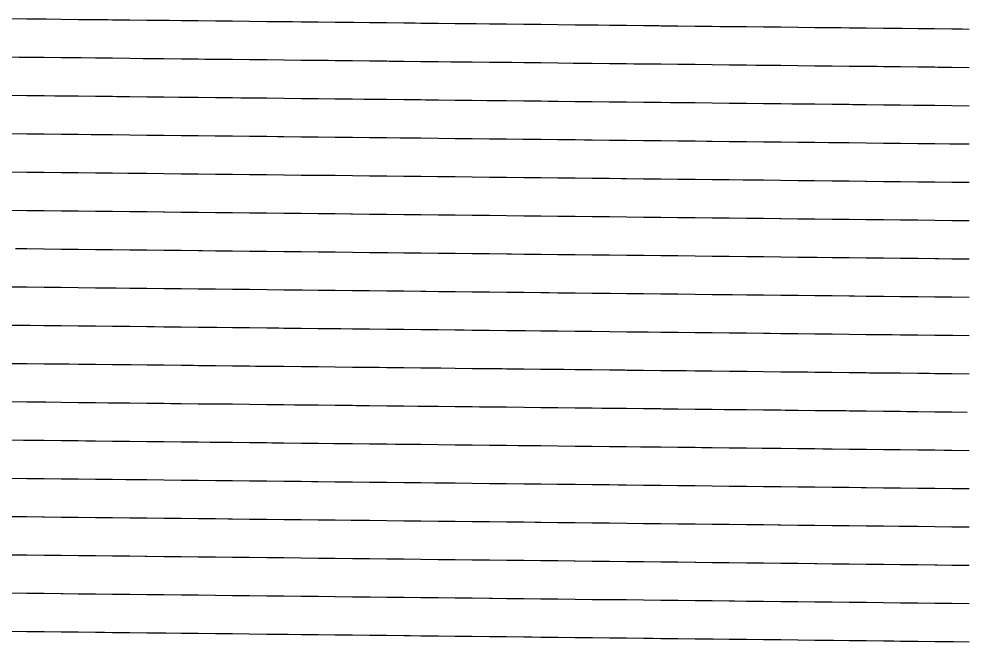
# Model space of a CAD drawing. Header units: metres. Extents: x 228 to 3387, y 40 to 163.
# Drawn here: x 2967.8 to 3142.2, y 42.9 to 157.9 of the extents above; entities that cross this region are included whole.
import ezdxf

# ---------------------------------------------------------------- set-up
doc = ezdxf.new("R2010")
doc.units = ezdxf.units.M
for name, color, linetype in [('Contour_Level_10', 7, 'Continuous'), ('Contour_Level_11', 7, 'Continuous'), ('Contour_Level_12', 7, 'Continuous'), ('Contour_Level_13', 7, 'Continuous'), ('Contour_Level_14', 7, 'Continuous'), ('Contour_Level_15', 7, 'Continuous'), ('Contour_Level_16', 7, 'Continuous'), ('Contour_Level_17', 7, 'Continuous'), ('Contour_Level_18', 7, 'Continuous'), ('Contour_Level_2', 7, 'Continuous'), ('Contour_Level_3', 7, 'Continuous'), ('Contour_Level_4', 7, 'Continuous'), ('Contour_Level_5', 7, 'Continuous'), ('Contour_Level_6', 7, 'Continuous'), ('Contour_Level_7', 7, 'Continuous'), ('Contour_Level_8', 7, 'Continuous'), ('Contour_Level_9', 7, 'Continuous')]:
    doc.layers.add(name, color=color, linetype=linetype)

msp = doc.modelspace()

# ---------------------------------------------------------------- linework, layer by layer
at = {"layer": 'Contour_Level_10'}
msp.add_lwpolyline([(3143.14, 99.44), (3140.12, 99.47), (3139.98, 99.47), (3136.82, 99.5), (3133.66, 99.54), (3130.5, 99.57), (3128.91, 99.59), (3127.34, 99.61), (3124.17, 99.64), (3121.01, 99.68), (3117.85, 99.71), (3117.68, 99.71), (3114.69, 99.75), (3111.53, 99.78), (3108.36, 99.82), (3106.43, 99.84), (3105.2, 99.85), (3102.04, 99.89), (3098.88, 99.92), (3095.72, 99.96), (3095.17, 99.96), (3092.56, 99.99), (3089.39, 100.02), (3086.23, 100.06), (3083.89, 100.08), (3083.07, 100.09), (3079.91, 100.13), (3076.75, 100.16), (3073.59, 100.2), (3072.59, 100.21), (3070.42, 100.23), (3067.26, 100.27), (3064.1, 100.3), (3061.27, 100.33), (3060.94, 100.33), (3057.78, 100.37), (3054.62, 100.4), (3051.45, 100.44), (3049.92, 100.45), (3048.29, 100.47), (3045.13, 100.51), (3041.97, 100.54), (3038.81, 100.57), (3038.55, 100.58), (3035.64, 100.61), (3032.48, 100.64), (3029.32, 100.68), (3027.16, 100.7), (3026.16, 100.71), (3023, 100.74), (3019.84, 100.78), (3016.67, 100.81), (3015.74, 100.82), (3013.51, 100.85), (3010.35, 100.88), (3007.19, 100.91), (3004.28, 100.95), (3004.03, 100.95), (3000.87, 100.98), (2997.7, 101.02), (2994.54, 101.05), (2992.8, 101.07), (2991.38, 101.08), (2988.22, 101.12), (2985.06, 101.15), (2981.89, 101.19), (2981.29, 101.19), (2978.73, 101.22), (2975.57, 101.25), (2972.41, 101.29), (2969.75, 101.32), (2969.25, 101.32), (2966.09, 101.35)], dxfattribs=at)
at = {"layer": 'Contour_Level_11'}
msp.add_lwpolyline([(3143.14, 92.37), (3139.98, 92.4), (3136.82, 92.44), (3135.83, 92.45), (3133.66, 92.47), (3130.5, 92.51), (3127.34, 92.54), (3124.62, 92.57), (3124.17, 92.58), (3121.01, 92.61), (3117.85, 92.65), (3114.69, 92.68), (3113.4, 92.7), (3111.53, 92.72), (3108.36, 92.75), (3105.2, 92.79), (3102.15, 92.82), (3102.04, 92.82), (3098.88, 92.86), (3095.72, 92.89), (3092.56, 92.92), (3090.89, 92.94), (3089.39, 92.96), (3086.23, 92.99), (3083.07, 93.03), (3079.91, 93.06), (3079.61, 93.07), (3076.75, 93.1), (3073.59, 93.13), (3070.42, 93.17), (3068.31, 93.19), (3067.26, 93.2), (3064.1, 93.23), (3060.94, 93.27), (3057.78, 93.3), (3056.98, 93.31), (3054.62, 93.34), (3051.45, 93.37), (3048.29, 93.41), (3045.63, 93.44), (3045.13, 93.44), (3041.97, 93.48), (3038.81, 93.51), (3035.64, 93.54), (3034.26, 93.56), (3032.48, 93.58), (3029.32, 93.61), (3026.16, 93.65), (3023, 93.68), (3022.86, 93.68), (3019.84, 93.71), (3016.67, 93.75), (3013.51, 93.78), (3011.43, 93.8), (3010.35, 93.82), (3007.19, 93.85), (3004.03, 93.88), (3000.87, 93.92), (2999.98, 93.93), (2997.7, 93.95), (2994.54, 93.99), (2991.38, 94.02), (2988.49, 94.05), (2988.22, 94.05), (2985.06, 94.09), (2981.89, 94.12), (2978.73, 94.16), (2976.97, 94.17), (2975.57, 94.19), (2972.41, 94.22), (2969.25, 94.26), (2966.09, 94.29)], dxfattribs=at)
at = {"layer": 'Contour_Level_12'}
msp.add_lwpolyline([(3142.77, 85.31), (3139.98, 85.34), (3136.82, 85.37), (3133.66, 85.41), (3131.58, 85.43), (3130.5, 85.44), (3127.34, 85.48), (3124.17, 85.51), (3121.01, 85.55), (3120.38, 85.56), (3117.85, 85.58), (3114.69, 85.62), (3111.53, 85.65), (3109.16, 85.68), (3108.36, 85.69), (3105.2, 85.72), (3102.04, 85.76), (3098.88, 85.79), (3097.92, 85.8), (3095.72, 85.83), (3092.56, 85.86), (3089.39, 85.9), (3086.66, 85.92), (3086.23, 85.93), (3083.07, 85.96), (3079.91, 86), (3076.75, 86.03), (3075.38, 86.05), (3073.59, 86.07), (3070.42, 86.1), (3067.26, 86.14), (3064.1, 86.17), (3064.08, 86.17), (3060.94, 86.21), (3057.78, 86.24), (3054.62, 86.27), (3052.75, 86.29), (3051.45, 86.31), (3048.29, 86.34), (3045.13, 86.38), (3041.97, 86.41), (3041.4, 86.42), (3038.81, 86.45), (3035.64, 86.48), (3032.48, 86.51), (3030.03, 86.54), (3029.32, 86.55), (3026.16, 86.58), (3023, 86.62), (3019.84, 86.65), (3018.63, 86.66), (3016.67, 86.68), (3013.51, 86.72), (3010.35, 86.75), (3007.2, 86.79), (3007.19, 86.79), (3004.03, 86.82), (3000.87, 86.85), (2997.7, 86.89), (2995.74, 86.91), (2994.54, 86.92), (2991.38, 86.96), (2988.22, 86.99), (2985.06, 87.02), (2984.26, 87.03), (2981.89, 87.06), (2978.73, 87.09), (2975.57, 87.13), (2972.74, 87.16), (2972.41, 87.16), (2969.25, 87.19), (2966.09, 87.23)], dxfattribs=at)
at = {"layer": 'Contour_Level_13'}
msp.add_lwpolyline([(3143.14, 78.24), (3139.98, 78.28), (3138.55, 78.29), (3136.82, 78.31), (3133.66, 78.35), (3130.5, 78.38), (3127.37, 78.41), (3127.34, 78.41), (3124.17, 78.45), (3121.01, 78.48), (3117.85, 78.52), (3116.17, 78.54), (3114.69, 78.55), (3111.53, 78.59), (3108.36, 78.62), (3105.2, 78.66), (3104.96, 78.66), (3102.04, 78.69), (3098.88, 78.73), (3095.72, 78.76), (3093.73, 78.78), (3092.56, 78.8), (3089.39, 78.83), (3086.23, 78.87), (3083.07, 78.9), (3082.47, 78.91), (3079.91, 78.93), (3076.75, 78.97), (3073.59, 79), (3071.2, 79.03), (3070.42, 79.04), (3067.26, 79.07), (3064.1, 79.11), (3060.94, 79.14), (3059.9, 79.15), (3057.78, 79.18), (3054.62, 79.21), (3051.45, 79.25), (3048.58, 79.28), (3048.29, 79.28), (3045.13, 79.31), (3041.97, 79.35), (3038.81, 79.38), (3037.24, 79.4), (3035.64, 79.42), (3032.48, 79.45), (3029.32, 79.49), (3026.16, 79.52), (3025.87, 79.52), (3023, 79.55), (3019.84, 79.59), (3016.67, 79.62), (3014.47, 79.65), (3013.51, 79.66), (3010.35, 79.69), (3007.19, 79.72), (3004.03, 79.76), (3003.05, 79.77), (3000.87, 79.79), (2997.7, 79.83), (2994.54, 79.86), (2991.59, 79.89), (2991.38, 79.89), (2988.22, 79.93), (2985.06, 79.96), (2981.89, 80), (2980.11, 80.02), (2978.73, 80.03), (2975.57, 80.06), (2972.41, 80.1), (2969.25, 80.13), (2968.59, 80.14), (2966.09, 80.16)], dxfattribs=at)
at = {"layer": 'Contour_Level_14'}
msp.add_lwpolyline([(3143.14, 71.18), (3139.98, 71.21), (3136.82, 71.25), (3134.38, 71.27), (3133.66, 71.28), (3130.5, 71.32), (3127.34, 71.35), (3124.17, 71.39), (3123.21, 71.4), (3121.01, 71.42), (3117.85, 71.46), (3114.69, 71.49), (3112.02, 71.52), (3111.53, 71.52), (3108.36, 71.56), (3105.2, 71.59), (3102.04, 71.63), (3100.81, 71.64), (3098.88, 71.66), (3095.72, 71.7), (3092.56, 71.73), (3089.59, 71.77), (3089.39, 71.77), (3086.23, 71.8), (3083.07, 71.84), (3079.91, 71.87), (3078.34, 71.89), (3076.75, 71.91), (3073.59, 71.94), (3070.42, 71.98), (3067.26, 72.01), (3067.08, 72.01), (3064.1, 72.04), (3060.94, 72.08), (3057.78, 72.11), (3055.79, 72.14), (3054.62, 72.15), (3051.45, 72.18), (3048.29, 72.22), (3045.13, 72.25), (3044.48, 72.26), (3041.97, 72.29), (3038.81, 72.32), (3035.64, 72.35), (3033.14, 72.38), (3032.48, 72.39), (3029.32, 72.42), (3026.16, 72.46), (3023, 72.49), (3021.78, 72.5), (3019.84, 72.53), (3016.67, 72.56), (3013.51, 72.59), (3010.39, 72.63), (3010.35, 72.63), (3007.19, 72.66), (3004.03, 72.7), (3000.87, 72.73), (2998.97, 72.75), (2997.7, 72.76), (2994.54, 72.8), (2991.38, 72.83), (2988.22, 72.87), (2987.52, 72.87), (2985.06, 72.9), (2981.89, 72.93), (2978.73, 72.97), (2976.05, 73), (2975.57, 73), (2972.41, 73.04), (2969.25, 73.07), (2966.09, 73.1)], dxfattribs=at)
at = {"layer": 'Contour_Level_15'}
msp.add_lwpolyline([(3143.14, 64.11), (3141.38, 64.13), (3139.98, 64.15), (3136.82, 64.18), (3133.66, 64.22), (3130.5, 64.25), (3130.24, 64.26), (3127.34, 64.29), (3124.17, 64.32), (3121.01, 64.36), (3119.09, 64.38), (3117.85, 64.39), (3114.69, 64.43), (3111.53, 64.46), (3108.36, 64.5), (3107.91, 64.5), (3105.2, 64.53), (3102.04, 64.57), (3098.88, 64.6), (3096.72, 64.62), (3095.72, 64.64), (3092.56, 64.67), (3089.39, 64.71), (3086.23, 64.74), (3085.51, 64.75), (3083.07, 64.77), (3079.91, 64.81), (3076.75, 64.84), (3074.27, 64.87), (3073.59, 64.88), (3070.42, 64.91), (3067.26, 64.95), (3064.1, 64.98), (3063.02, 64.99), (3060.94, 65.02), (3057.78, 65.05), (3054.62, 65.09), (3051.74, 65.12), (3051.45, 65.12), (3048.29, 65.15), (3045.13, 65.19), (3041.97, 65.22), (3040.44, 65.24), (3038.81, 65.26), (3035.64, 65.29), (3032.48, 65.33), (3029.32, 65.36), (3029.11, 65.36), (3026.16, 65.4), (3023, 65.43), (3019.84, 65.46), (3017.76, 65.49), (3016.67, 65.5), (3013.51, 65.53), (3010.35, 65.57), (3007.19, 65.6), (3006.38, 65.61), (3004.03, 65.64), (3000.87, 65.67), (2997.7, 65.7), (2994.98, 65.73), (2994.54, 65.74), (2991.38, 65.77), (2988.22, 65.81), (2985.06, 65.84), (2983.55, 65.86), (2981.89, 65.87), (2978.73, 65.91), (2975.57, 65.94), (2972.41, 65.98), (2972.09, 65.98), (2969.25, 66.01), (2966.09, 66.04)], dxfattribs=at)
at = {"layer": 'Contour_Level_16'}
msp.add_lwpolyline([(3143.14, 57.05), (3139.98, 57.08), (3137.28, 57.11), (3136.82, 57.12), (3133.66, 57.15), (3130.5, 57.19), (3127.34, 57.22), (3126.16, 57.24), (3124.17, 57.26), (3121.01, 57.29), (3117.85, 57.33), (3115.02, 57.36), (3114.69, 57.36), (3111.53, 57.4), (3108.36, 57.43), (3105.2, 57.47), (3103.86, 57.48), (3102.04, 57.5), (3098.88, 57.54), (3095.72, 57.57), (3092.68, 57.61), (3092.56, 57.61), (3089.39, 57.64), (3086.23, 57.68), (3083.07, 57.71), (3081.48, 57.73), (3079.91, 57.75), (3076.75, 57.78), (3073.59, 57.82), (3070.42, 57.85), (3070.26, 57.85), (3067.26, 57.89), (3064.1, 57.92), (3060.94, 57.95), (3059.02, 57.98), (3057.78, 57.99), (3054.62, 58.02), (3051.45, 58.06), (3048.29, 58.09), (3047.76, 58.1), (3045.13, 58.13), (3041.97, 58.16), (3038.81, 58.2), (3036.47, 58.22), (3035.64, 58.23), (3032.48, 58.27), (3029.32, 58.3), (3026.16, 58.33), (3025.16, 58.35), (3023, 58.37), (3019.84, 58.4), (3016.67, 58.44), (3013.82, 58.47), (3013.51, 58.47), (3010.35, 58.51), (3007.19, 58.54), (3004.03, 58.57), (3002.46, 58.59), (3000.87, 58.61), (2997.7, 58.64), (2994.54, 58.68), (2991.38, 58.71), (2991.08, 58.71), (2988.22, 58.75), (2985.06, 58.78), (2981.89, 58.81), (2979.66, 58.84), (2978.73, 58.85), (2975.57, 58.88), (2972.41, 58.92), (2969.25, 58.95), (2968.22, 58.96), (2966.09, 58.98)], dxfattribs=at)
at = {"layer": 'Contour_Level_17'}
msp.add_lwpolyline([(3143.14, 49.99), (3139.98, 50.02), (3136.82, 50.06), (3133.66, 50.09), (3133.23, 50.1), (3130.5, 50.13), (3127.34, 50.16), (3124.17, 50.2), (3122.12, 50.22), (3121.01, 50.23), (3117.85, 50.27), (3114.69, 50.3), (3111.53, 50.34), (3111, 50.34), (3108.36, 50.37), (3105.2, 50.41), (3102.04, 50.44), (3099.86, 50.47), (3098.88, 50.48), (3095.72, 50.51), (3092.56, 50.55), (3089.39, 50.58), (3088.7, 50.59), (3086.23, 50.62), (3083.07, 50.65), (3079.91, 50.69), (3077.52, 50.71), (3076.75, 50.72), (3073.59, 50.75), (3070.42, 50.79), (3067.26, 50.82), (3066.31, 50.83), (3064.1, 50.86), (3060.94, 50.89), (3057.78, 50.93), (3055.09, 50.96), (3054.62, 50.96), (3051.45, 51), (3048.29, 51.03), (3045.13, 51.07), (3043.84, 51.08), (3041.97, 51.1), (3038.81, 51.14), (3035.64, 51.17), (3032.58, 51.2), (3032.48, 51.21), (3029.32, 51.24), (3026.16, 51.27), (3023, 51.31), (3021.28, 51.33), (3019.84, 51.34), (3016.67, 51.38), (3013.51, 51.41), (3010.35, 51.45), (3009.97, 51.45), (3007.19, 51.48), (3004.03, 51.52), (3000.87, 51.55), (2998.63, 51.57), (2997.7, 51.58), (2994.54, 51.62), (2991.38, 51.65), (2988.22, 51.69), (2987.27, 51.7), (2985.06, 51.72), (2981.89, 51.75), (2978.73, 51.79), (2975.88, 51.82), (2975.57, 51.82), (2972.41, 51.86), (2969.25, 51.89), (2966.09, 51.93)], dxfattribs=at)
at = {"layer": 'Contour_Level_18'}
msp.add_lwpolyline([(3143.14, 42.92), (3140.29, 42.95), (3139.98, 42.96), (3136.82, 42.99), (3133.66, 43.03), (3130.5, 43.06), (3129.23, 43.08), (3127.34, 43.1), (3124.17, 43.13), (3121.01, 43.17), (3118.14, 43.2), (3117.85, 43.2), (3114.69, 43.24), (3111.53, 43.27), (3108.36, 43.31), (3107.04, 43.32), (3105.2, 43.34), (3102.04, 43.38), (3098.88, 43.41), (3095.92, 43.45), (3095.72, 43.45), (3092.56, 43.48), (3089.39, 43.52), (3086.23, 43.55), (3084.77, 43.57), (3083.07, 43.59), (3079.91, 43.62), (3076.75, 43.66), (3073.61, 43.69), (3073.59, 43.69), (3070.42, 43.73), (3067.26, 43.76), (3064.1, 43.8), (3062.43, 43.82), (3060.94, 43.83), (3057.78, 43.87), (3054.62, 43.9), (3051.45, 43.94), (3051.23, 43.94), (3048.29, 43.97), (3045.13, 44.01), (3041.97, 44.04), (3040.01, 44.06), (3038.81, 44.08), (3035.64, 44.11), (3032.48, 44.15), (3029.32, 44.18), (3028.76, 44.19), (3026.16, 44.21), (3023, 44.25), (3019.84, 44.28), (3017.49, 44.31), (3016.67, 44.32), (3013.51, 44.35), (3010.35, 44.39), (3007.19, 44.42), (3006.2, 44.43), (3004.03, 44.46), (3000.87, 44.49), (2997.7, 44.52), (2994.89, 44.56), (2994.54, 44.56), (2991.38, 44.59), (2988.22, 44.63), (2985.06, 44.66), (2983.55, 44.68), (2981.89, 44.7), (2978.73, 44.73), (2975.57, 44.77), (2972.41, 44.8), (2972.19, 44.8), (2969.25, 44.83), (2966.09, 44.87)], dxfattribs=at)
at = {"layer": 'Contour_Level_2'}
msp.add_lwpolyline([(3143.14, 155.97), (3141.88, 155.98), (3139.98, 156), (3136.82, 156.04), (3133.66, 156.07), (3130.71, 156.11), (3130.5, 156.11), (3127.34, 156.14), (3124.17, 156.18), (3121.01, 156.21), (3119.53, 156.23), (3117.85, 156.25), (3114.69, 156.28), (3111.53, 156.32), (3108.36, 156.35), (3108.34, 156.35), (3105.2, 156.39), (3102.04, 156.42), (3098.88, 156.46), (3097.13, 156.47), (3095.72, 156.49), (3092.56, 156.52), (3089.39, 156.56), (3086.23, 156.59), (3085.92, 156.6), (3083.07, 156.63), (3079.91, 156.66), (3076.75, 156.7), (3074.68, 156.72), (3073.59, 156.73), (3070.42, 156.77), (3067.26, 156.8), (3064.1, 156.84), (3063.44, 156.84), (3060.94, 156.87), (3057.78, 156.91), (3054.62, 156.94), (3052.17, 156.97), (3051.45, 156.97), (3048.29, 157.01), (3045.13, 157.04), (3041.97, 157.08), (3040.89, 157.09), (3038.81, 157.11), (3035.64, 157.15), (3032.48, 157.18), (3029.59, 157.21), (3029.32, 157.22), (3026.16, 157.25), (3023, 157.28), (3019.84, 157.32), (3018.27, 157.34), (3016.67, 157.35), (3013.51, 157.39), (3010.35, 157.42), (3007.19, 157.46), (3006.92, 157.46), (3004.03, 157.49), (3000.87, 157.53), (2997.7, 157.56), (2995.56, 157.58), (2994.54, 157.59), (2991.38, 157.63), (2988.22, 157.66), (2985.06, 157.7), (2984.18, 157.71), (2981.89, 157.73), (2978.73, 157.76), (2975.57, 157.8), (2972.78, 157.83), (2972.41, 157.83), (2969.25, 157.87), (2966.09, 157.9)], dxfattribs=at)
at = {"layer": 'Contour_Level_3'}
msp.add_lwpolyline([(3143.14, 148.9), (3139.98, 148.94), (3137.37, 148.96), (3136.82, 148.97), (3133.66, 149), (3130.5, 149.04), (3127.34, 149.07), (3126.18, 149.09), (3124.17, 149.11), (3121.01, 149.14), (3117.85, 149.18), (3114.98, 149.21), (3114.69, 149.21), (3111.53, 149.25), (3108.36, 149.28), (3105.2, 149.32), (3103.76, 149.33), (3102.04, 149.35), (3098.88, 149.39), (3095.72, 149.42), (3092.56, 149.46), (3092.54, 149.46), (3089.39, 149.49), (3086.23, 149.53), (3083.07, 149.56), (3081.29, 149.58), (3079.91, 149.59), (3076.75, 149.63), (3073.59, 149.66), (3070.42, 149.7), (3070.04, 149.7), (3067.26, 149.73), (3064.1, 149.77), (3060.94, 149.8), (3058.76, 149.83), (3057.78, 149.84), (3054.62, 149.87), (3051.45, 149.91), (3048.29, 149.94), (3047.46, 149.95), (3045.13, 149.97), (3041.97, 150.01), (3038.81, 150.04), (3036.15, 150.07), (3035.64, 150.08), (3032.48, 150.11), (3029.32, 150.15), (3026.16, 150.18), (3024.82, 150.2), (3023, 150.21), (3019.84, 150.25), (3016.67, 150.28), (3013.51, 150.32), (3013.46, 150.32), (3010.35, 150.35), (3007.19, 150.39), (3004.03, 150.42), (3002.08, 150.44), (3000.87, 150.45), (2997.7, 150.49), (2994.54, 150.52), (2991.38, 150.56), (2990.69, 150.56), (2988.22, 150.59), (2985.06, 150.63), (2981.89, 150.66), (2979.26, 150.69), (2978.73, 150.69), (2975.57, 150.73), (2972.41, 150.76), (2969.25, 150.8), (2967.82, 150.81), (2966.09, 150.83)], dxfattribs=at)
at = {"layer": 'Contour_Level_4'}
msp.add_lwpolyline([(3143.14, 141.83), (3139.98, 141.87), (3136.82, 141.9), (3133.66, 141.94), (3132.87, 141.95), (3130.5, 141.97), (3127.34, 142.01), (3124.17, 142.04), (3121.66, 142.07), (3121.01, 142.08), (3117.85, 142.11), (3114.69, 142.15), (3111.53, 142.18), (3110.44, 142.19), (3108.36, 142.21), (3105.2, 142.25), (3102.04, 142.28), (3099.21, 142.32), (3098.88, 142.32), (3095.72, 142.35), (3092.56, 142.39), (3089.39, 142.42), (3087.96, 142.44), (3086.23, 142.46), (3083.07, 142.49), (3079.91, 142.53), (3076.75, 142.56), (3076.7, 142.56), (3073.59, 142.6), (3070.42, 142.63), (3067.26, 142.66), (3065.42, 142.68), (3064.1, 142.7), (3060.94, 142.73), (3057.78, 142.77), (3054.62, 142.8), (3054.11, 142.81), (3051.45, 142.84), (3048.29, 142.87), (3045.13, 142.91), (3042.79, 142.93), (3041.97, 142.94), (3038.81, 142.97), (3035.64, 143.01), (3032.48, 143.04), (3031.45, 143.05), (3029.32, 143.08), (3026.16, 143.11), (3023, 143.15), (3020.09, 143.18), (3019.84, 143.18), (3016.67, 143.21), (3013.51, 143.25), (3010.35, 143.28), (3008.7, 143.3), (3007.19, 143.32), (3004.03, 143.35), (3000.87, 143.38), (2997.7, 143.42), (2997.29, 143.42), (2994.54, 143.45), (2991.38, 143.49), (2988.22, 143.52), (2985.85, 143.55), (2985.06, 143.56), (2981.89, 143.59), (2978.73, 143.62), (2975.57, 143.66), (2974.39, 143.67), (2972.41, 143.69), (2969.25, 143.72), (2966.09, 143.76)], dxfattribs=at)
at = {"layer": 'Contour_Level_5'}
msp.add_lwpolyline([(3143.14, 134.77), (3139.98, 134.8), (3139.61, 134.8), (3136.82, 134.84), (3133.66, 134.87), (3130.5, 134.9), (3128.4, 134.93), (3127.34, 134.94), (3124.17, 134.97), (3121.01, 135.01), (3117.85, 135.04), (3117.17, 135.05), (3114.69, 135.08), (3111.53, 135.11), (3108.36, 135.15), (3105.94, 135.17), (3105.2, 135.18), (3102.04, 135.22), (3098.88, 135.25), (3095.72, 135.29), (3094.69, 135.3), (3092.56, 135.32), (3089.39, 135.36), (3086.23, 135.39), (3083.42, 135.42), (3083.07, 135.42), (3079.91, 135.46), (3076.75, 135.49), (3073.59, 135.53), (3072.13, 135.54), (3070.42, 135.56), (3067.26, 135.6), (3064.1, 135.63), (3060.94, 135.67), (3060.83, 135.67), (3057.78, 135.7), (3054.62, 135.73), (3051.45, 135.77), (3049.5, 135.79), (3048.29, 135.8), (3045.13, 135.84), (3041.97, 135.87), (3038.81, 135.91), (3038.16, 135.91), (3035.64, 135.94), (3032.48, 135.97), (3029.32, 136.01), (3026.79, 136.04), (3026.16, 136.04), (3023, 136.08), (3019.84, 136.11), (3016.67, 136.15), (3015.4, 136.16), (3013.51, 136.18), (3010.35, 136.21), (3007.19, 136.25), (3004.03, 136.28), (3003.98, 136.28), (3000.87, 136.32), (2997.7, 136.35), (2994.54, 136.38), (2992.54, 136.41), (2991.38, 136.42), (2988.22, 136.45), (2985.06, 136.49), (2981.89, 136.52), (2981.07, 136.53), (2978.73, 136.55), (2975.57, 136.59), (2972.41, 136.62), (2969.58, 136.65), (2969.25, 136.66), (2966.09, 136.69)], dxfattribs=at)
at = {"layer": 'Contour_Level_6'}
msp.add_lwpolyline([(3143.14, 127.7), (3139.98, 127.73), (3136.82, 127.77), (3135.17, 127.79), (3133.66, 127.8), (3130.5, 127.84), (3127.34, 127.87), (3124.17, 127.91), (3123.94, 127.91), (3121.01, 127.94), (3117.85, 127.98), (3114.69, 128.01), (3112.71, 128.03), (3111.53, 128.05), (3108.36, 128.08), (3105.2, 128.12), (3102.04, 128.15), (3101.46, 128.16), (3098.88, 128.18), (3095.72, 128.22), (3092.56, 128.25), (3090.19, 128.28), (3089.39, 128.29), (3086.23, 128.32), (3083.07, 128.36), (3079.91, 128.39), (3078.91, 128.4), (3076.75, 128.43), (3073.59, 128.46), (3070.42, 128.49), (3067.6, 128.53), (3067.26, 128.53), (3064.1, 128.56), (3060.94, 128.6), (3057.78, 128.63), (3056.28, 128.65), (3054.62, 128.67), (3051.45, 128.7), (3048.29, 128.74), (3045.13, 128.77), (3044.94, 128.77), (3041.97, 128.8), (3038.81, 128.84), (3035.64, 128.87), (3033.57, 128.89), (3032.48, 128.91), (3029.32, 128.94), (3026.16, 128.98), (3023, 129.01), (3022.18, 129.02), (3019.84, 129.04), (3016.67, 129.08), (3013.51, 129.11), (3010.76, 129.14), (3010.35, 129.15), (3007.19, 129.18), (3004.03, 129.21), (3000.87, 129.25), (2999.32, 129.26), (2997.7, 129.28), (2994.54, 129.32), (2991.38, 129.35), (2988.22, 129.38), (2987.85, 129.39), (2985.06, 129.42), (2981.89, 129.45), (2978.73, 129.49), (2976.35, 129.51), (2975.57, 129.52), (2972.41, 129.55), (2969.25, 129.59), (2966.09, 129.62)], dxfattribs=at)
at = {"layer": 'Contour_Level_7'}
msp.add_lwpolyline([(3143.14, 120.63), (3141.97, 120.65), (3139.98, 120.67), (3136.82, 120.7), (3133.66, 120.74), (3130.75, 120.77), (3130.5, 120.77), (3127.34, 120.81), (3124.17, 120.84), (3121.01, 120.88), (3119.52, 120.89), (3117.85, 120.91), (3114.69, 120.94), (3111.53, 120.98), (3108.36, 121.01), (3108.27, 121.02), (3105.2, 121.05), (3102.04, 121.08), (3098.88, 121.12), (3097.01, 121.14), (3095.72, 121.15), (3092.56, 121.19), (3089.39, 121.22), (3086.23, 121.26), (3085.73, 121.26), (3083.07, 121.29), (3079.91, 121.32), (3076.75, 121.36), (3074.43, 121.38), (3073.59, 121.39), (3070.42, 121.43), (3067.26, 121.46), (3064.1, 121.5), (3063.11, 121.51), (3060.94, 121.53), (3057.78, 121.57), (3054.62, 121.6), (3051.77, 121.63), (3051.45, 121.63), (3048.29, 121.67), (3045.13, 121.7), (3041.97, 121.74), (3040.41, 121.75), (3038.81, 121.77), (3035.64, 121.81), (3032.48, 121.84), (3029.32, 121.87), (3029.03, 121.88), (3026.16, 121.91), (3023, 121.94), (3019.84, 121.98), (3017.62, 122), (3016.67, 122.01), (3013.51, 122.04), (3010.35, 122.08), (3007.19, 122.11), (3006.18, 122.12), (3004.03, 122.15), (3000.87, 122.18), (2997.7, 122.21), (2994.71, 122.25), (2994.54, 122.25), (2991.38, 122.28), (2988.22, 122.32), (2985.06, 122.35), (2983.22, 122.37), (2981.89, 122.38), (2978.73, 122.42), (2975.57, 122.45), (2972.41, 122.48), (2971.7, 122.49), (2969.25, 122.52), (2966.09, 122.55)], dxfattribs=at)
at = {"layer": 'Contour_Level_8'}
msp.add_lwpolyline([(3143.14, 113.57), (3139.98, 113.6), (3137.58, 113.63), (3136.82, 113.64), (3133.66, 113.67), (3130.5, 113.71), (3127.34, 113.74), (3126.36, 113.75), (3124.17, 113.77), (3121.01, 113.81), (3117.85, 113.84), (3115.12, 113.87), (3114.69, 113.88), (3111.53, 113.91), (3108.36, 113.95), (3105.2, 113.98), (3103.87, 114), (3102.04, 114.02), (3098.88, 114.05), (3095.72, 114.09), (3092.6, 114.12), (3092.56, 114.12), (3089.39, 114.16), (3086.23, 114.19), (3083.07, 114.22), (3081.31, 114.24), (3079.91, 114.26), (3076.75, 114.29), (3073.59, 114.33), (3070.42, 114.36), (3070, 114.37), (3067.26, 114.4), (3064.1, 114.43), (3060.94, 114.46), (3058.67, 114.49), (3057.78, 114.5), (3054.62, 114.53), (3051.45, 114.57), (3048.29, 114.6), (3047.32, 114.61), (3045.13, 114.64), (3041.97, 114.67), (3038.81, 114.7), (3035.94, 114.74), (3035.64, 114.74), (3032.48, 114.77), (3029.32, 114.81), (3026.16, 114.84), (3024.54, 114.86), (3023, 114.88), (3019.84, 114.91), (3016.67, 114.94), (3013.51, 114.98), (3013.11, 114.98), (3010.35, 115.01), (3007.19, 115.05), (3004.03, 115.08), (3001.65, 115.11), (3000.87, 115.11), (2997.7, 115.15), (2994.54, 115.18), (2991.38, 115.22), (2990.17, 115.23), (2988.22, 115.25), (2985.06, 115.28), (2981.89, 115.32), (2978.73, 115.35), (2978.66, 115.35), (2975.57, 115.38), (2972.41, 115.42), (2969.25, 115.45), (2967.11, 115.47)], dxfattribs=at)
at = {"layer": 'Contour_Level_9'}
msp.add_lwpolyline([(3143.14, 106.5), (3139.98, 106.54), (3136.82, 106.57), (3133.66, 106.6), (3133.23, 106.61), (3130.5, 106.64), (3127.34, 106.67), (3124.17, 106.71), (3122, 106.73), (3121.01, 106.74), (3117.85, 106.78), (3114.69, 106.81), (3111.53, 106.85), (3110.76, 106.86), (3108.36, 106.88), (3105.2, 106.92), (3102.04, 106.95), (3099.5, 106.98), (3098.88, 106.99), (3095.72, 107.02), (3092.56, 107.05), (3089.39, 107.09), (3088.22, 107.1), (3086.23, 107.12), (3083.07, 107.16), (3079.91, 107.19), (3076.93, 107.23), (3076.75, 107.23), (3073.59, 107.26), (3070.42, 107.3), (3067.26, 107.33), (3065.61, 107.35), (3064.1, 107.36), (3060.94, 107.4), (3057.78, 107.43), (3054.62, 107.47), (3054.27, 107.47), (3051.45, 107.5), (3048.29, 107.54), (3045.13, 107.57), (3042.91, 107.59), (3041.97, 107.6), (3038.81, 107.64), (3035.64, 107.67), (3032.48, 107.71), (3031.52, 107.72), (3029.32, 107.74), (3026.16, 107.78), (3023, 107.81), (3020.11, 107.84), (3019.84, 107.84), (3016.67, 107.88), (3013.51, 107.91), (3010.35, 107.95), (3008.66, 107.96), (3007.19, 107.98), (3004.03, 108.01), (3000.87, 108.05), (2997.7, 108.08), (2997.19, 108.09), (2994.54, 108.12), (2991.38, 108.15), (2988.22, 108.18), (2985.69, 108.21), (2985.06, 108.22), (2981.89, 108.25), (2978.73, 108.28), (2975.57, 108.32), (2974.16, 108.33), (2972.41, 108.35), (2969.25, 108.39), (2966.09, 108.42)], dxfattribs=at)

doc.saveas('drawing.dxf')
